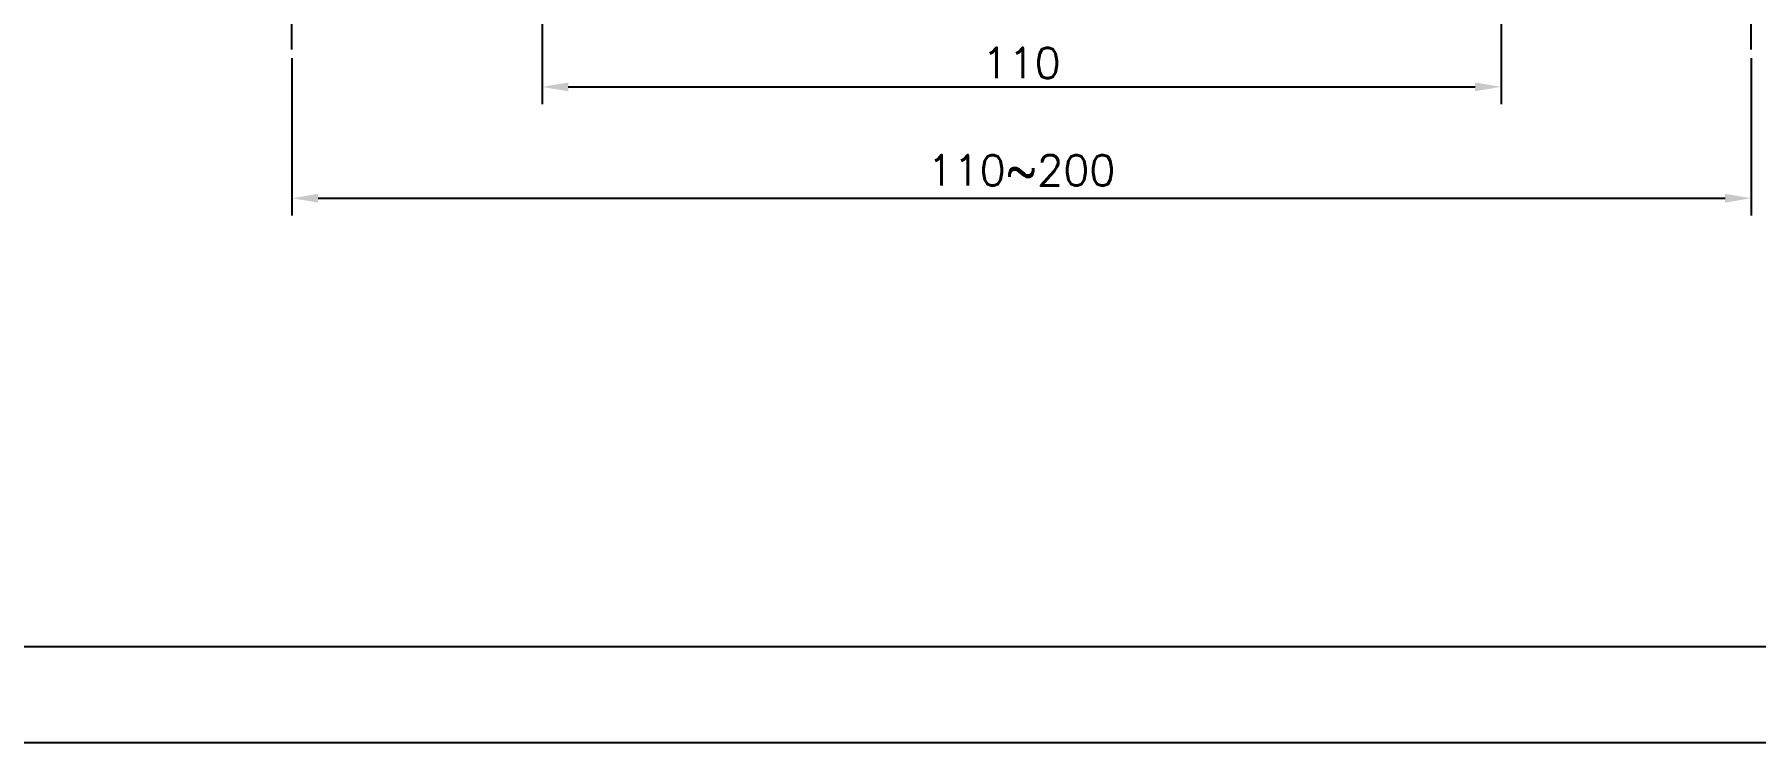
# Model space of a CAD drawing. Extents: x 6992 to 7586, y -5808 to -5388.
# Drawn here: x 7275 to 7472.4, y -5808.1 to -5726.8 of the extents above; entities that cross this region are included whole.
import ezdxf

# ---------------------------------------------------------------- set-up
doc = ezdxf.new("R2010")
doc.units = 0
doc.header["$LTSCALE"] = 7
doc.header["$MEASUREMENT"] = 0
doc.linetypes.add('CENTER', pattern=[2, 1.25, -0.25, 0.25, -0.25])
doc.layers.get('0').update_dxf_attribs({"color": 2, "linetype": 'CONTINUOUS'})
for name, color, linetype in [('CL', 1, 'CENTER'), ('D', 2, 'CONTINUOUS'), ('TXT', 4, 'CONTINUOUS')]:
    doc.layers.add(name, color=color, linetype=linetype)
doc.styles.add('GHS', font='ROMANS.shx', dxfattribs={"bigfont": 'GHS.shx'})

msp = doc.modelspace()

# ---------------------------------------------------------------- linework, layer by layer
at = {"linetype": 'Continuous'}
msp.add_lwpolyline([(6992.5, -5808.09), (7586.5, -5808.09), (7586.5, -5388.09), (6992.5, -5388.09)], close=True, dxfattribs=at)
at = {"layer": 'CL'}
for p, q in [((7304.52, -5728.53), (7304.52, -5669.53)), ((7471.88, -5728.53), (7471.88, -5669.53))]:
    msp.add_line(p, q, dxfattribs=at)
at = {"layer": 'D'}
for p, q in [((7333.2, -5672.8), (7333.2, -5734.81)), ((7443.2, -5672.8), (7443.2, -5734.81)), ((7304.52, -5729.53), (7304.52, -5747.59)), ((7471.88, -5729.53), (7471.88, -5747.59)), ((7336.2, -5732.81), (7440.2, -5732.81)), ((7307.52, -5745.59), (7468.88, -5745.59))]:
    msp.add_line(p, q, dxfattribs=at)
for points in [[(7336.2, -5732.31), (7336.2, -5733.31), (7333.2, -5732.81)], [(7440.2, -5732.31), (7440.2, -5733.31), (7443.2, -5732.81)], [(7307.52, -5745.09), (7307.52, -5746.09), (7304.52, -5745.59)], [(7468.88, -5745.09), (7468.88, -5746.09), (7471.88, -5745.59)]]:
    msp.add_solid(points, dxfattribs=at)
at = {"layer": 'TXT', "color": 4, "linetype": 'Continuous'}
msp.add_line((7572.5, -5797.09), (7018.5, -5797.09), dxfattribs=at)

# ---------------------------------------------------------------- texts
at = {"layer": 'D', "char_height": 3.5, "attachment_point": 5, "style": 'GHS'}
for s, insert in [('\\A1;110', (7388.17, -5730.06)), ('110~200', (7388.17, -5742.39))]:
    msp.add_mtext(s, dxfattribs=dict(at, insert=insert))

doc.saveas('drawing.dxf')
